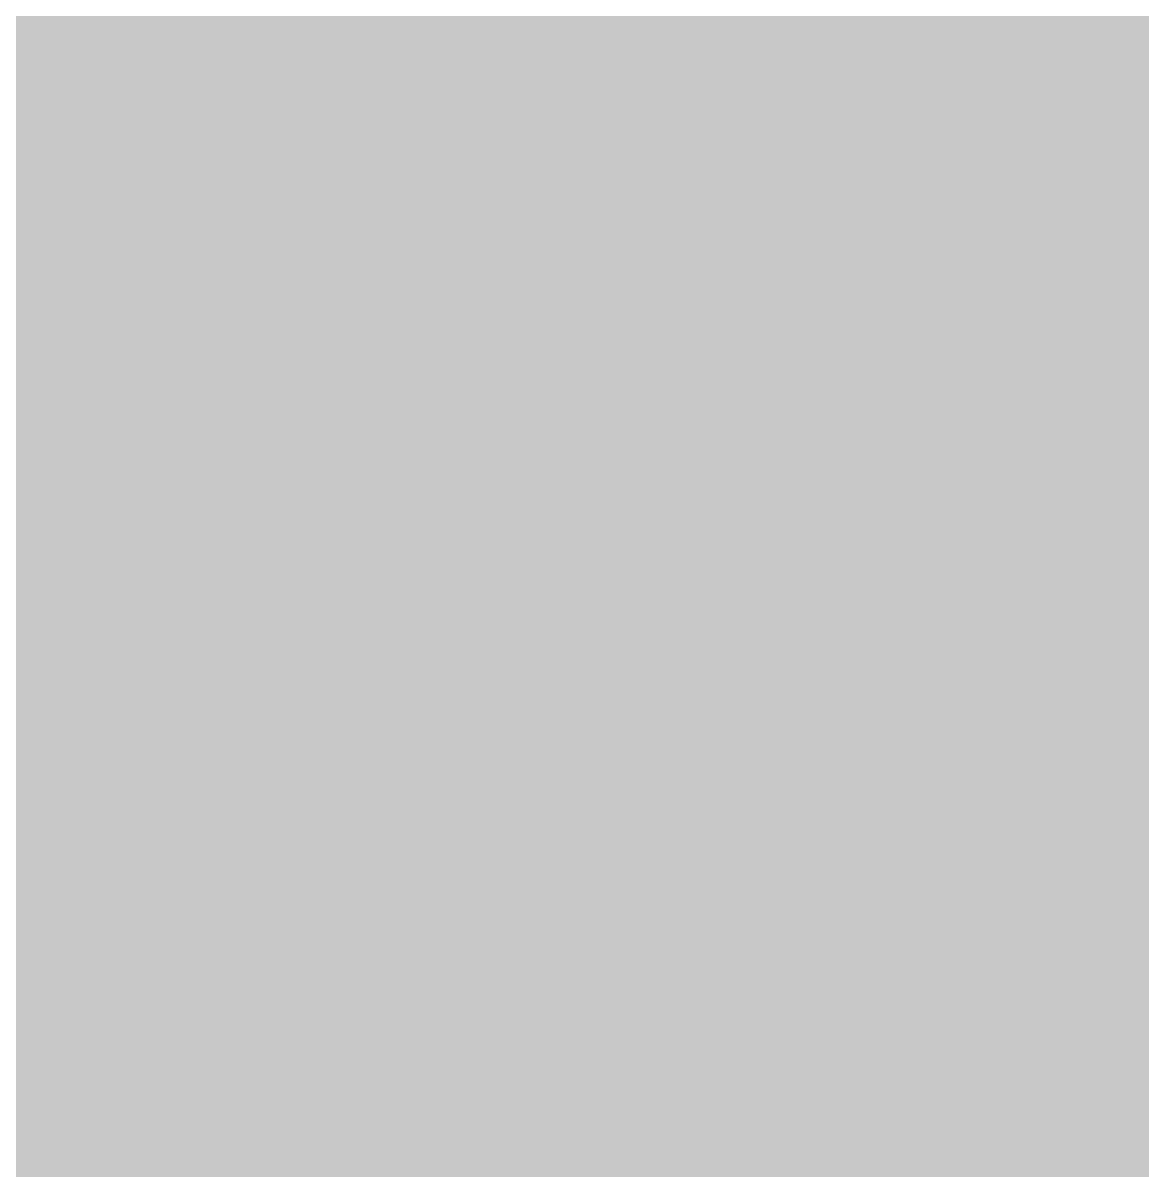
# Model space of a CAD drawing. Header units: inches. Extents: x -0.16 to 1.73, y -0.16 to 1.34.
# Drawn here: x 0.49287 to 0.50576, y 0.27267 to 0.28589 of the extents above; entities that cross this region are included whole.
import ezdxf

# ---------------------------------------------------------------- set-up
doc = ezdxf.new("R2010")
doc.units = ezdxf.units.IN
doc.header["$MEASUREMENT"] = 0
for name, color, linetype in [('Bottom Layer', 5, 'Continuous'), ('Top Layer', 1, 'Continuous'), ('Top Overlay', 2, 'Continuous'), ('Top Solder', 216, 'Continuous')]:
    doc.layers.add(name, color=color, linetype=linetype)

# ---------------------------------------------------------------- blocks, each defined once
blk = doc.blocks.new('R0402_25')
at = {"layer": 'Top Solder'}
blk.add_hatch(color=216, dxfattribs=at).paths.add_polyline_path([(-0.030175, 0.01263), (-0.003905, 0.01263), (-0.003905, -0.01263), (-0.030175, -0.01263)])
at = {"layer": 'Top Overlay'}
blk.add_lwpolyline([(-0.037175, 0.01963, 0.006, 0.006, 0), (-0.037175, -0.01963, 0.006, 0.006, 0)], format="xyseb", dxfattribs=at)

msp = doc.modelspace()

# ---------------------------------------------------------------- hatches: boundary and pattern name
at = {"layer": 'Top Layer'}
msp.add_hatch(color=1, dxfattribs=at).paths.add_polyline_path([(0.662947, 0.533608), (0.662947, 0.431266), (0.657947, 0.430271), (0.657742, 0.430766), (0.653804, 0.434705), (0.648658, 0.436836), (0.643088, 0.436836), (0.637943, 0.434705), (0.634005, 0.430766), (0.631873, 0.425621), (0.631873, 0.420051), (0.634005, 0.414906), (0.634233, 0.414677), (0.634374, 0.412471), (0.634379, 0.411748), (0.634658, 0.411087), (0.634658, 0.331852), (0.634254, 0.331448), (0.630803, 0.328311), (0.630803, 0.328311), (0.630803, 0.328311), (0.597543, 0.328311), (0.597543, 0.29768), (0.596667, 0.296769), (0.592543, 0.294751), (0.588958, 0.296236), (0.583388, 0.296236), (0.578243, 0.294105), (0.574305, 0.290166), (0.572173, 0.285021), (0.572173, 0.279451), (0.574305, 0.274306), (0.578243, 0.270367), (0.578811, 0.270132), (0.58158, 0.267363), (0.58158, 0.267363), (0.586046, 0.264379), (0.58897, 0.263798), (0.589535, 0.26335), (0.597543, 0.261071), (0.597543, 0.259961), (0.601885, 0.259834), (0.602807, 0.259941), (0.603663, 0.259587), (0.604567, 0.259961), (0.630803, 0.259961), (0.630803, 0.30028), (0.631525, 0.300583), (0.634495, 0.301174), (0.638134, 0.303605), (0.653804, 0.319275), (0.653804, 0.319275), (0.656235, 0.322914), (0.657089, 0.327206), (0.657089, 0.410474), (0.657701, 0.411854), (0.657947, 0.412005), (0.662947, 0.409206), (0.662947, 0.266787), (0.641073, 0.244912), (0.500467, 0.244912), (0.497126, 0.249912), (0.497473, 0.250751), (0.497473, 0.256321), (0.496458, 0.258772), (0.496458, 0.258777), (0.49661, 0.259027), (0.498148, 0.268906), (0.498648, 0.268906), (0.498648, 0.272118), (0.498945, 0.274027), (0.498821, 0.274539), (0.499023, 0.275026), (0.498648, 0.27593), (0.498648, 0.302166), (0.458425, 0.302166), (0.45836, 0.302897), (0.458325, 0.304217), (0.458029, 0.304882), (0.458029, 0.331504), (0.458325, 0.332169), (0.45836, 0.333491), (0.458407, 0.334023), (0.473405, 0.334023), (0.478542, 0.335044), (0.482897, 0.337954), (0.485806, 0.342309), (0.486828, 0.347446), (0.485806, 0.352583), (0.483364, 0.356238), (0.484104, 0.359206), (0.485258, 0.361373), (0.486682, 0.361467), (0.488401, 0.361477), (0.489063, 0.361756), (0.501871, 0.361756), (0.502493, 0.361479), (0.504194, 0.361434), (0.505451, 0.361323), (0.5064, 0.361166), (0.506543, 0.361127), (0.506543, 0.355754), (0.539803, 0.355754), (0.539803, 0.390038), (0.506543, 0.390038), (0.506543, 0.384815), (0.5064, 0.384776), (0.505451, 0.384619), (0.504194, 0.384508), (0.502493, 0.384463), (0.501871, 0.384186), (0.489244, 0.384186), (0.488599, 0.384465), (0.488596, 0.384464), (0.488594, 0.384465), (0.485065, 0.384512), (0.484971, 0.384517), (0.48372, 0.387307), (0.483208, 0.389611), (0.485806, 0.393499), (0.486828, 0.398636), (0.485806, 0.403773), (0.482897, 0.408128), (0.482637, 0.408301), (0.482482, 0.4091), (0.484059, 0.41354), (0.486098, 0.413714), (0.487313, 0.413732), (0.488003, 0.41403), (0.597062, 0.41403), (0.600964, 0.414806), (0.604272, 0.417016), (0.647883, 0.460628), (0.650093, 0.463935), (0.650869, 0.467837), (0.650869, 0.528063), (0.658328, 0.535521)])

# ---------------------------------------------------------------- linework, layer by layer
at = {"layer": 'Bottom Layer'}
msp.add_lwpolyline([(0.376573, 0.281236, 0.025, 0.025, 0), (0.604673, 0.281236, 0.025, 0.025, 0)], format="xyseb", dxfattribs=at)

# ---------------------------------------------------------------- block references
at = {"rotation": 180}
msp.add_blockref('R0402_25', (0.464473, 0.285536), dxfattribs=at)

doc.saveas('drawing.dxf')
